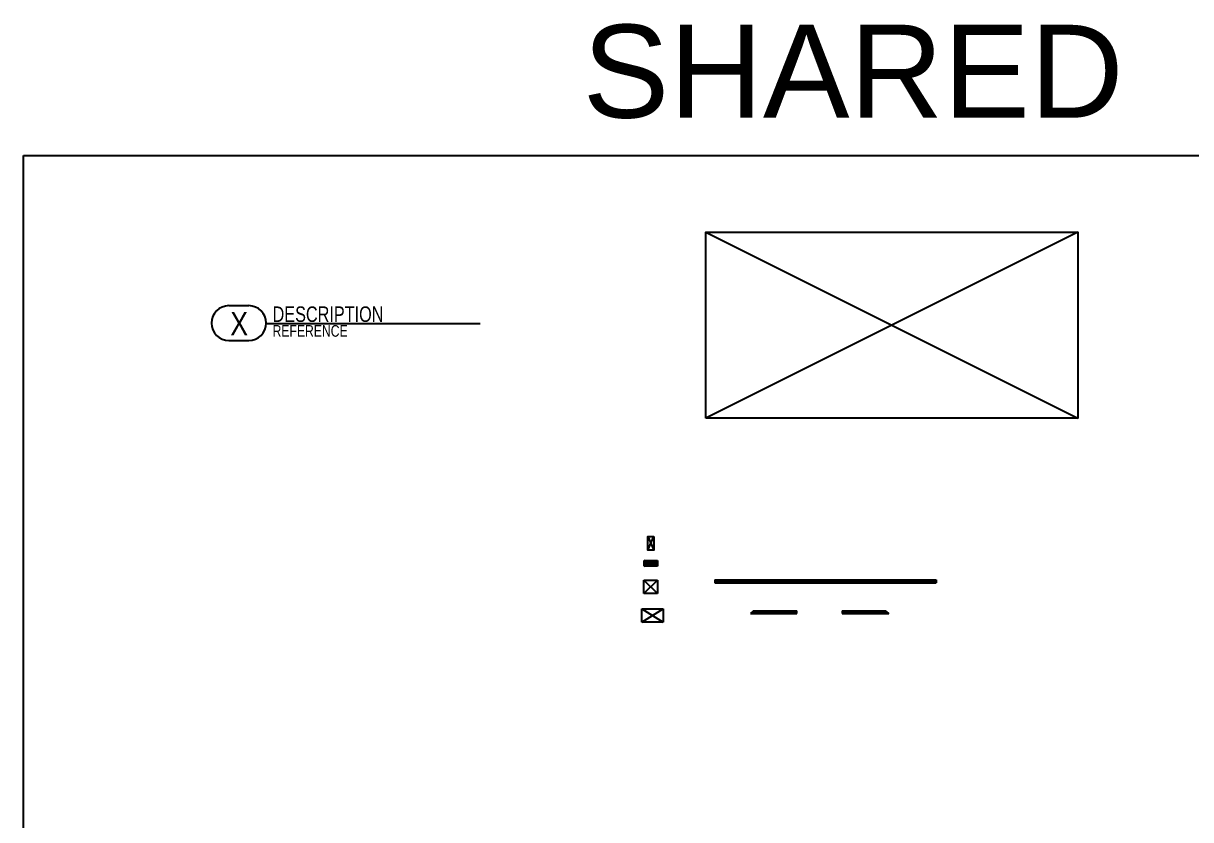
# Model space of a CAD drawing. Header units: inches. Extents: x 2832 to 8547, y -592 to 860.
# Drawn here: x 7944.1 to 8245.5, y 654.4 to 860 of the extents above; entities that cross this region are included whole.
import ezdxf
from ezdxf.enums import TextEntityAlignment as Align

# ---------------------------------------------------------------- set-up
doc = ezdxf.new("R2010")
doc.units = ezdxf.units.IN
doc.header["$LTSCALE"] = 5
doc.header["$MEASUREMENT"] = 0
doc.linetypes.add('HIDDEN', pattern=[0.375, 0.25, -0.125])
for name, color, linetype in [('BlueHidden', 5, 'HIDDEN'), ('FMTEXTG', 4, 'Continuous'), ('FORM', 5, 'Continuous'), ('PLYA', 4, 'Continuous')]:
    doc.layers.add(name, color=color, linetype=linetype)
doc.styles.add('ARIAL Variable', font='arial.ttf', dxfattribs={"width": 0.75})
doc.styles.add('S', font='arial.ttf', dxfattribs={"height": 2})
doc.styles.add('VBA_txt', font='arial.ttf', dxfattribs={"height": 2})
doc.styles.add('VBA_txt_narrow', font='ARIALN.TTF', dxfattribs={"height": 2})

# ---------------------------------------------------------------- blocks, each defined once
blk = doc.blocks.new('*U271')
at = {"layer": 'PLYA'}
for p, q in [((0, 0.75), (57.13, 0.75)), ((0, 0.75), (0, 0)), ((0, 0.38), (57.13, 0.38)), ((0, 0), (57.13, 0)), ((57.13, 0.75), (57.13, 0))]:
    blk.add_line(p, q, dxfattribs=at)
blk = doc.blocks.new('*U167')
for p, q in [((-30.19, 4.59), (-25.06, 4.59)), ((-20.45, 0), (34.69, 0)), ((-30.19, -4.41), (-25.06, -4.41))]:
    blk.add_line(p, q)
for centre, start, end in [((-30.19, 0.09), 90, 270), ((-25.06, 0.09), 270, 90)]:
    blk.add_arc(centre, 4.5, start, end)
at = {"style": 'ARIAL Variable', "width": 0.75}
for tag, p, height in [('DESCRIPTION', (-18.91, 0.39), 4), ('REFERENCE', (-18.91, -3.43), 3)]:
    blk.add_attdef(tag, p, '', height=height, dxfattribs=at)
at = {"style": 'VBA_txt_narrow'}
blk.add_attdef('X', text='', height=6, dxfattribs=at).set_placement((-27.54, -0.05), align=Align.MIDDLE_CENTER)
at = {"color": 152, "style": 'S', "width": 0.75}
blk.add_attdef('SCALE', text='', height=1, dxfattribs=at).set_placement((-27.53, -4.84), align=Align.TOP_CENTER)
blk = doc.blocks.new('VBA_2X4')
at = {"color": 4, "ltscale": 0.25}
for p, q in [((0, 0), (3.5, 1.5)), ((3.5, 0), (0, 1.5))]:
    blk.add_line(p, q, dxfattribs=at)
at = {"color": 5}
blk.add_lwpolyline([(0, 1.5), (3.5, 1.5), (3.5, 0), (0, 0)], close=True, dxfattribs=at)
blk = doc.blocks.new('VBA_LVL')
at = {"color": 5, "ltscale": 0.25}
for p, q in [((0, 0), (0, 1.5)), ((0, 1.5), (3.5, 1.5)), ((3.5, 0), (0, 0)), ((3.5, 1.5), (3.5, 0))]:
    blk.add_line(p, q, dxfattribs=at)
at = {"color": 4, "ltscale": 0.25}
for p, q in [((0, 0), (3.5, 1.5)), ((3.5, 0), (0, 1.5))]:
    blk.add_line(p, q, dxfattribs=at)
for p, q in [((0, 1.29), (3.5, 1.29)), ((0, 1.07), (3.5, 1.07)), ((0, 0.86), (3.5, 0.86)), ((0, 0.64), (3.5, 0.64)), ((0, 0.43), (3.5, 0.43)), ((0, 0.21), (3.5, 0.21))]:
    blk.add_line(p, q)
blk = doc.blocks.new('VBA_4X6')
at = {"color": 5, "ltscale": 0.25}
for p, q in [((0, 0), (0, 5.5)), ((0, 5.5), (3.5, 5.5)), ((3.5, 5.5), (3.5, 0)), ((3.5, 0), (0, 0))]:
    blk.add_line(p, q, dxfattribs=at)
at = {"color": 4, "ltscale": 0.25}
for p, q in [((0, 0), (3.5, 5.5)), ((3.5, 0), (0, 5.5))]:
    blk.add_line(p, q, dxfattribs=at)
blk = doc.blocks.new('VBA_PLY_SHEET')
at = {"color": 0}
for p, q in [((0, 0), (96, -48)), ((96, 0), (0, -48))]:
    blk.add_line(p, q, dxfattribs=at)
blk.add_lwpolyline([(0, -48), (0, 0), (96, 0), (96, -48)], close=True, dxfattribs=at)
blk = doc.blocks.new('*U299')
at = {"layer": 'PLYA', "linetype": 'ByBlock'}
for p, q in [((0.75, 0.75), (0, 0)), ((12, 0), (12, 0.75))]:
    blk.add_line(p, q, dxfattribs=at)
at = {"layer": 'PLYA'}
for p, q in [((0, 0), (12, 0)), ((0.375, 0.375), (12, 0.375)), ((0.75, 0.75), (12, 0.75))]:
    blk.add_line(p, q, dxfattribs=at)
blk = doc.blocks.new('VBA_PLY_45R')
at = {"layer": 'PLYA'}
for p, q in [((0, 0.75), (11.25, 0.75)), ((0, 0.75), (0, 0)), ((0, 0.375), (11.625, 0.375)), ((0, 0), (12, 0))]:
    blk.add_line(p, q, dxfattribs=at)
at = {"layer": 'PLYA', "linetype": 'ByBlock'}
blk.add_line((11.25, 0.75), (12, 0), dxfattribs=at)
blk = doc.blocks.new('VBA_4X4')
at = {"color": 5, "ltscale": 0.25}
for p, q in [((0, 0), (0, 3.5)), ((0, 3.5), (3.5, 3.5)), ((3.5, 3.5), (3.5, 0)), ((3.5, 0), (0, 0))]:
    blk.add_line(p, q, dxfattribs=at)
at = {"color": 4, "ltscale": 0.25}
for p, q in [((0, 0), (3.5, 3.5)), ((3.5, 0), (0, 3.5))]:
    blk.add_line(p, q, dxfattribs=at)

msp = doc.modelspace()

# ---------------------------------------------------------------- linework, layer by layer
at = {"linetype": 'ByBlock'}
msp.add_lwpolyline([(7944.05053, 825.85348), (8369.12576, 825.85348), (8369.12576, 348.30781), (7944.05053, 348.30781)], close=True, dxfattribs=at)

# ---------------------------------------------------------------- block references
for name, p in [('*U299', (8131.84316, 707.55611)), ('VBA_PLY_45R', (8155.56559, 707.55611))]:
    msp.add_blockref(name, p, dxfattribs=at)
at = {"layer": 'FMTEXTG', "rotation": 270}
msp.add_blockref('VBA_4X6', (8103.77171, 708.82999), dxfattribs=at)
at = {"layer": 'FORM'}
msp.add_blockref('*U167', (8027.33049, 782.49329), dxfattribs=at).add_auto_attribs({'X': 'X', 'DESCRIPTION': 'DESCRIPTION', 'REFERENCE': 'REFERENCE'})
at = {"layer": 'FORM', "rotation": 270}
for name, p in [('VBA_2X4', (8105.36753, 727.4451)), ('VBA_4X4', (8104.32962, 716.23117))]:
    msp.add_blockref(name, p, dxfattribs=at)
at = {"layer": 'FORM'}
for name, p in [('VBA_LVL', (8104.36753, 719.78326)), ('*U271', (8122.64278, 715.50836))]:
    msp.add_blockref(name, p, dxfattribs=at)
at = {"layer": 'PLYA'}
msp.add_blockref('VBA_PLY_SHEET', (8120.35953, 806.06338), dxfattribs=at)

# ---------------------------------------------------------------- texts
at = {"layer": 'BlueHidden', "linetype": 'ByBlock', "insert": (8088.50735, 859.61933), "char_height": 24, "attachment_point": 1, "style": 'VBA_txt'}
msp.add_mtext_dynamic_manual_height_columns('{\\C2;SHARED}', width=120.3082356, gutter_width=10, heights=[0], dxfattribs=at)

doc.saveas('drawing.dxf')
